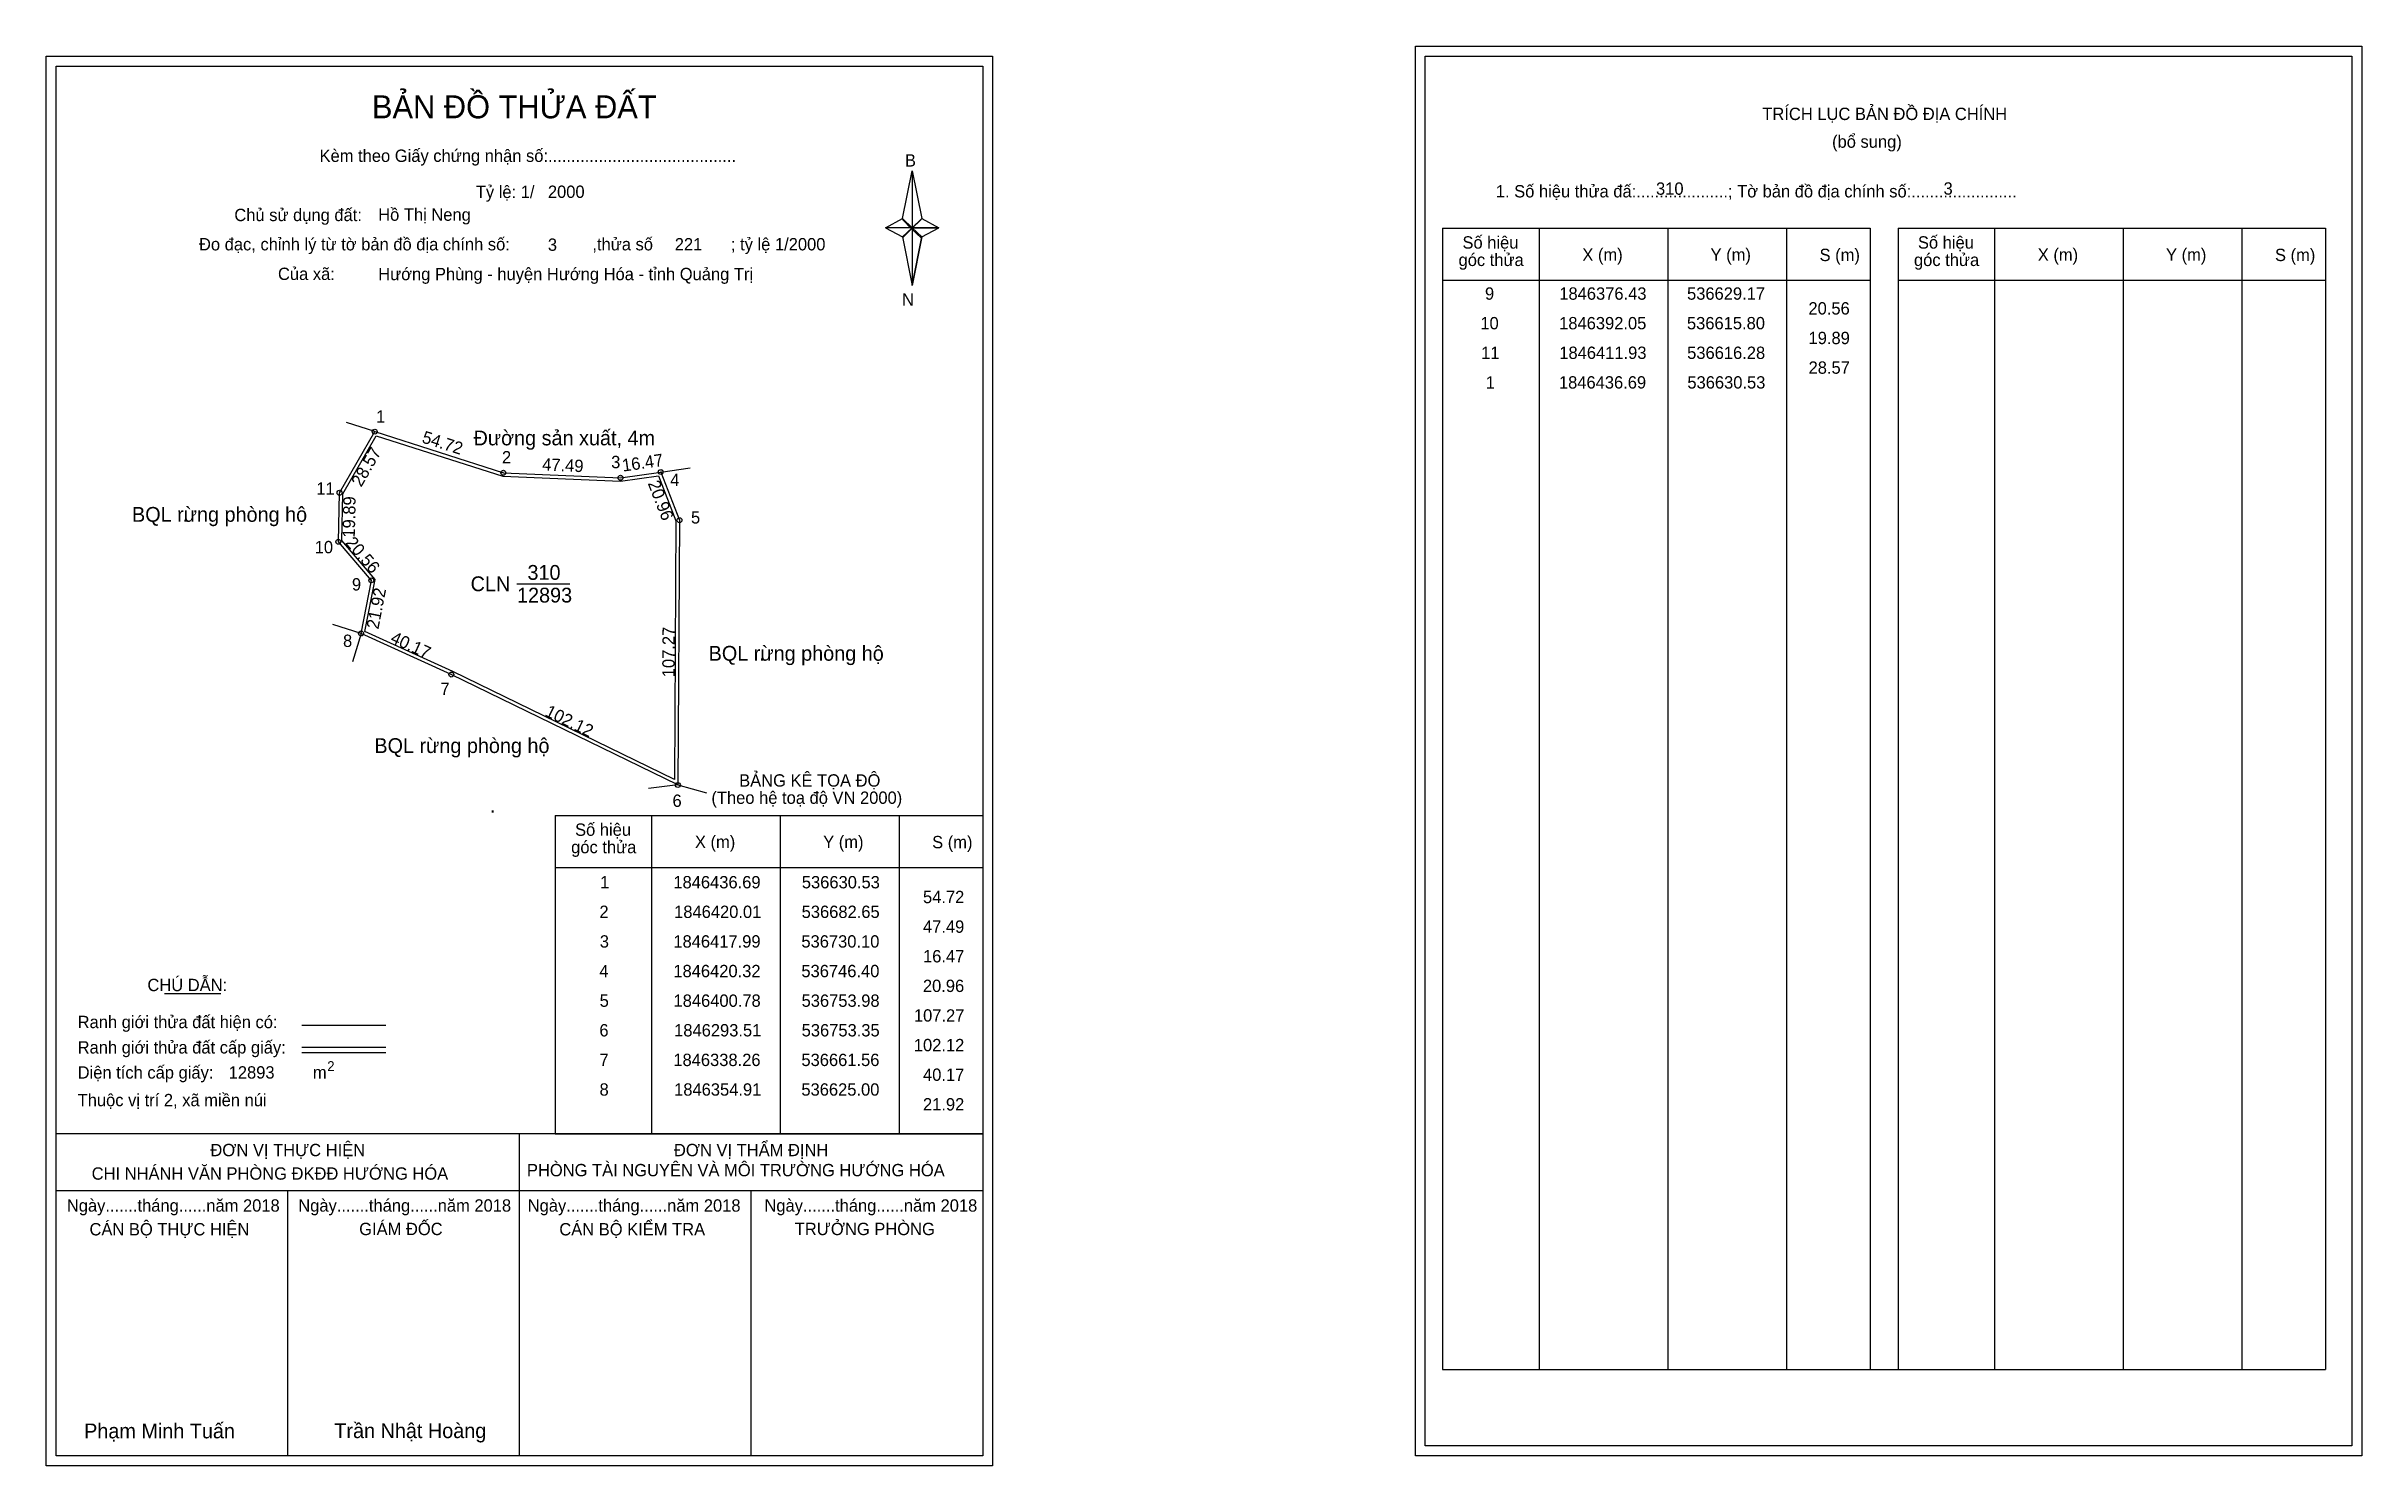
# Model space of a CAD drawing. Extents: x 536497 to 537436, y 1846018 to 1846593.
import ezdxf

# ---------------------------------------------------------------- set-up
doc = ezdxf.new("R2010")
doc.units = 0
for name, color, linetype in [('Level 1', 7, 'Continuous'), ('Level 10', 7, 'Continuous'), ('Level 11', 7, 'Continuous'), ('Level 13', 7, 'Continuous'), ('Level 27', 7, 'Continuous'), ('Level 3', 7, 'Continuous'), ('Level 36', 7, 'Continuous'), ('Level 49', 7, 'Continuous'), ('Level 53', 7, 'Continuous'), ('Level 55', 7, 'Continuous'), ('Level 6', 7, 'Continuous'), ('Level 60', 7, 'Continuous'), ('Level 63', 7, 'Continuous'), ('Level 9', 7, 'Continuous')]:
    doc.layers.add(name, color=color, linetype=linetype)

msp = doc.modelspace()

# ---------------------------------------------------------------- linework, layer by layer
at = {"layer": 'Level 1'}
for p, q in [((536501.48, 1846584.83), (536501.48, 1846584.83)), ((537056.13, 1846588.83), (537056.13, 1846588.83)), ((536844.33, 1846523.06), (536848.26, 1846542.34)), ((536848.26, 1846542.34), (536848.26, 1846519.29)), ((536848.26, 1846542.34), (536852.2, 1846523.06)), ((536837.44, 1846519.29), (536844.33, 1846523.06)), ((536844.33, 1846523.06), (536848.26, 1846519.29)), ((536847.97, 1846518.86), (536844.33, 1846522.62)), ((536848.26, 1846519.29), (536844.33, 1846515.61)), ((536847.97, 1846518.86), (536844.33, 1846515.17)), ((536844.33, 1846515.17), (536847.97, 1846518.86)), ((536844.33, 1846515.61), (536848.26, 1846495.89)), ((536851.9, 1846522.62), (536847.97, 1846518.86)), ((536847.97, 1846518.86), (536851.9, 1846522.62)), ((536851.9, 1846515.17), (536847.97, 1846518.86)), ((536852.2, 1846523.06), (536848.26, 1846519.29)), ((536848.26, 1846519.29), (536848.26, 1846495.89)), ((536848.26, 1846519.29), (536859.08, 1846519.29)), ((536848.26, 1846519.29), (536852.2, 1846515.61)), ((536852.2, 1846515.61), (536848.26, 1846495.89)), ((536852.2, 1846515.61), (536859.08, 1846519.29)), ((537063.19, 1846519.12), (537236.4, 1846519.12)), ((537102.37, 1846056.59), (537102.37, 1846519.12)), ((537154.52, 1846056.59), (537154.52, 1846519.12)), ((537202.46, 1846519.12), (537202.46, 1846056.59)), ((537236.4, 1846519.12), (537236.4, 1846056.59)), ((537247.71, 1846519.12), (537420.91, 1846519.12)), ((537286.89, 1846056.59), (537286.89, 1846519.12)), ((537339.03, 1846056.59), (537339.03, 1846519.12)), ((537386.98, 1846519.12), (537386.98, 1846056.59)), ((537420.91, 1846519.12), (537420.91, 1846056.59)), ((537063.19, 1846498.06), (537236.4, 1846498.06)), ((537247.71, 1846498.06), (537420.91, 1846498.06)), ((536703.67, 1846281.17), (536876.87, 1846281.17)), ((536742.85, 1846152.12), (536742.85, 1846281.17)), ((536794.99, 1846152.12), (536794.99, 1846281.17)), ((536842.94, 1846281.17), (536842.94, 1846152.12)), ((536703.67, 1846260.12), (536876.87, 1846260.12)), ((536545.32, 1846208.96), (536568.12, 1846208.96)), ((536601.05, 1846196.15), (536635.07, 1846196.15)), ((536601.05, 1846187.25), (536635.07, 1846187.25)), ((536601.05, 1846185.06), (536635.07, 1846185.06)), ((536715.14, 1846152.12), (536501.48, 1846152.12)), ((536876.87, 1846152.12), (536667.19, 1846152.12)), ((536689.18, 1846021.68), (536689.18, 1846152.12)), ((536703.67, 1846152.12), (536876.87, 1846152.12)), ((536876.88, 1846129.02), (536501.48, 1846129.02)), ((536595.33, 1846021.68), (536595.33, 1846129.02)), ((536783.03, 1846021.68), (536783.03, 1846129.02)), ((537063.19, 1846056.59), (537420.91, 1846056.59)), ((536876.87, 1846021.68), (536876.87, 1846021.68)), ((537431.53, 1846025.68), (537431.53, 1846025.68))]:
    msp.add_line(p, q, dxfattribs=at)
for points in [[(536844.33, 1846523.06), (536848.26, 1846542.34), (536848.26, 1846519.29)], [(536837.44, 1846519.29), (536844.33, 1846515.61), (536848.26, 1846519.29)], [(536848.26, 1846519.29), (536852.2, 1846523.06), (536859.08, 1846519.29)], [(536848.26, 1846519.29), (536848.26, 1846495.89), (536852.2, 1846515.61)]]:
    msp.add_lwpolyline(points, close=True, dxfattribs=at)
at = {"layer": 'Level 10'}
for p, q in [((536616.28, 1846411.93), (536630.53, 1846436.69)), ((536630.53, 1846436.69), (536682.65, 1846420.01)), ((536682.65, 1846420.01), (536730.1, 1846417.99)), ((536730.1, 1846417.99), (536746.4, 1846420.32)), ((536746.4, 1846420.32), (536753.98, 1846400.78)), ((536615.8, 1846392.05), (536616.28, 1846411.93)), ((536753.98, 1846400.78), (536753.35, 1846293.51)), ((536629.17, 1846376.43), (536615.8, 1846392.05)), ((536625, 1846354.91), (536629.17, 1846376.43)), ((536661.56, 1846338.26), (536625, 1846354.91)), ((536753.35, 1846293.51), (536661.56, 1846338.26))]:
    msp.add_line(p, q, dxfattribs=at)
msp.add_lwpolyline([(536631.18, 1846435.01), (536682.4, 1846418.62), (536730.17, 1846416.59), (536745.5, 1846418.78), (536752.58, 1846400.52), (536751.96, 1846295.74), (536662.16, 1846339.53), (536626.58, 1846355.73), (536630.67, 1846376.83), (536617.21, 1846392.55), (536617.67, 1846411.54)], close=True, dxfattribs=at)
at = {"layer": 'Level 11'}
for centre in [(536630.53, 1846436.69), (536630.53, 1846436.69), (536616.28, 1846411.93), (536682.65, 1846420.01), (536730.1, 1846417.99), (536746.4, 1846420.32), (536753.98, 1846400.78), (536615.8, 1846392.05), (536629.17, 1846376.43), (536625, 1846354.91), (536661.56, 1846338.26), (536753.35, 1846293.51)]:
    msp.add_circle(centre, 1, dxfattribs=at)
at = {"layer": 'Level 27'}
for p, q in [((536630.53, 1846436.69), (536619.1, 1846440.35)), ((536746.4, 1846420.32), (536758.28, 1846422.02)), ((536625, 1846354.91), (536613.58, 1846358.6)), ((536625, 1846354.91), (536621.53, 1846343.42)), ((536753.35, 1846293.51), (536741.44, 1846292.07)), ((536753.35, 1846293.51), (536764.92, 1846290.33))]:
    msp.add_line(p, q, dxfattribs=at)
at = {"layer": 'Level 3'}
for p, q in [((537063.19, 1846519.12), (537063.19, 1846056.59)), ((537247.71, 1846519.12), (537247.71, 1846056.59)), ((536703.67, 1846281.17), (536703.67, 1846152.12))]:
    msp.add_line(p, q, dxfattribs=at)
at = {"layer": 'Level 63'}
for points in [[(537052.13, 1846592.83), (537435.53, 1846592.83), (537435.53, 1846021.68), (537052.13, 1846021.68)], [(536497.48, 1846588.83), (536880.88, 1846588.83), (536880.88, 1846017.68), (536497.48, 1846017.68)], [(536501.48, 1846584.83), (536876.88, 1846584.83), (536876.88, 1846021.68), (536501.48, 1846021.68)], [(537056.13, 1846588.83), (537431.53, 1846588.83), (537431.53, 1846025.68), (537056.13, 1846025.68)]]:
    msp.add_lwpolyline(points, close=True, dxfattribs=at)
at = {"layer": 'Level 9'}
msp.add_line((536688.17, 1846375.04), (536709.63, 1846375.04), dxfattribs=at)

# ---------------------------------------------------------------- texts
at = {"layer": 'Level 1'}
for s, height, p in [('BẢN ĐỒ THỬA ĐẤT', 9.3313, (536629.41, 1846563.64)), ('TRÍCH LỤC BẢN ĐỒ ĐỊA CHÍNH', 5, (537192.71, 1846562.95)), ('(bổ sung)', 5, (537220.96, 1846551.71)), ('Kèm theo Giấy chứng nhận số:.........................................', 5, (536608.18, 1846545.98)), ('B', 5, (536845.35, 1846544.1)), ('1. Số hiệu thửa đấ:....................; Tờ bản đồ địa chính số:.......................', 5, (537084.74, 1846531.59)), ('Chủ sử dụng đất:', 5, (536573.66, 1846521.99)), ('Đo đạc, chỉnh lý từ tờ bản đồ địa chính số:                  ,thửa số                 ; tỷ lệ 1/2000', 5, (536559.34, 1846510.13)), ('Số hiệu', 5, (537071.22, 1846510.85)), ('Số hiệu', 5, (537255.74, 1846510.85)), ('góc thửa', 5, (537069.64, 1846503.79)), ('X (m)', 5, (537119.79, 1846505.9)), ('Y (m)', 5, (537171.74, 1846505.9)), ('S (m)', 5, (537215.9, 1846505.8)), ('góc thửa', 5, (537254.15, 1846503.79)), ('X (m)', 5, (537304.3, 1846505.9)), ('Y (m)', 5, (537356.26, 1846505.9)), ('S (m)', 5, (537400.41, 1846505.8)), ('Của xã:', 5, (536591.34, 1846498.13)), ('N', 5, (536844.15, 1846487.76)), ('(Theo hệ toạ độ VN 2000)', 5, (536766.93, 1846285.86)), ('BẢNG KÊ TỌA ĐỘ', 5, (536778.18, 1846292.84)), ('Số hiệu', 5, (536711.7, 1846272.91)), ('X (m)', 5, (536760.26, 1846267.96)), ('Y (m)', 5, (536812.22, 1846267.96)), ('S (m)', 5, (536856.37, 1846267.86)), ('góc thửa', 5, (536710.12, 1846265.85)), ('CHÚ DẪN:', 5, (536538.44, 1846209.97)), ('Ranh giới thửa đất hiện có:', 5, (536510.18, 1846194.97)), ('Ranh giới thửa đất cấp giấy:', 5, (536510.18, 1846184.69)), ('Diện tích cấp giấy:', 5, (536510.18, 1846174.53)), ('m', 5, (536605.49, 1846174.57)), ('2', 4, (536611.28, 1846177.59)), ('Thuộc vị trí 2, xã miền núi', 5, (536510.18, 1846163.33)), ('ĐƠN VỊ THẨM ĐỊNH', 5, (536751.75, 1846143.09)), ('ĐƠN VỊ THỰC HIỆN', 5, (536563.95, 1846143.09)), ('PHÒNG TÀI NGUYÊN VÀ MÔI TRƯỜNG HƯỚNG HÓA', 5, (536692.2, 1846134.95)), ('CHI NHÁNH VĂN PHÒNG ĐKĐĐ HƯỚNG HÓA', 5, (536515.86, 1846133.57)), ('Ngày.......tháng......năm 2018', 5, (536505.81, 1846120.62)), ('Ngày.......tháng......năm 2018', 5, (536599.56, 1846120.62)), ('Ngày.......tháng......năm 2018', 5, (536692.51, 1846120.62)), ('Ngày.......tháng......năm 2018', 5, (536788.42, 1846120.62)), ('CÁN BỘ THỰC HIỆN', 5, (536514.98, 1846110.99)), ('GIÁM ĐỐC', 5, (536624.24, 1846111.11)), ('CÁN BỘ KIỂM TRA', 5, (536705.32, 1846110.99)), ('TRƯỞNG PHÒNG', 5, (536800.7, 1846111.11)), ('Phạm Minh Tuấn', 6, (536512.8, 1846028.76)), ('Trần Nhật Hoàng', 6, (536614.18, 1846028.86))]:
    msp.add_text(s, height=height, dxfattribs=at).set_placement(p)
at = {"layer": 'Level 11'}
msp.add_text('Tỷ lệ: 1/', height=5, dxfattribs=at).set_placement((536671.49, 1846531.35))
at = {"layer": 'Level 13'}
for s, p in [('CLN', (536669.38, 1846372.04)), ('310', (536692.41, 1846376.64)), ('12893', (536688.19, 1846367.44))]:
    msp.add_text(s, height=6, dxfattribs=at).set_placement(p)
at = {"layer": 'Level 36'}
for p in [(536552.68, 1846400.15), (536786.29, 1846343.86), (536677.18, 1846282.32)]:
    msp.add_text('.', height=6, dxfattribs=at).set_placement(p)
at = {"layer": 'Level 49'}
for s, rotation, p in [('54.72', 342.25373, (536649.31, 1846432.36)), ('28.57', 60.0785, (536625.06, 1846413.96)), ('47.49', 357.56233, (536698.3, 1846420.95)), ('16.47', 8.13502, (536731.12, 1846420.47)), ('20.96', 291.20238, (536741.08, 1846415.78)), ('19.89', 88.61687, (536622.44, 1846393.68)), ('20.56', 310.562, (536618.39, 1846391.49)), ('21.92', 79.03352, (536632.01, 1846356.41)), ('107.27', 89.6635, (536752.01, 1846337.16)), ('40.17', 335.51473, (536636.53, 1846351.42)), ('102.12', 334.00957, (536699.16, 1846321.71))]:
    msp.add_text(s, height=5, rotation=rotation, dxfattribs=at).set_placement(p)
at = {"layer": 'Level 53'}
for s, p in [('9', (537080.34, 1846490.14)), ('1846376.43', (537110.45, 1846490.14)), ('536629.17', (537162.2, 1846490.14)), ('20.56', (537211.39, 1846484.14)), ('10', (537078.47, 1846478.14)), ('1846392.05', (537110.39, 1846478.14)), ('536615.80', (537162.17, 1846478.14)), ('11', (537078.79, 1846466.14)), ('1846411.93', (537110.45, 1846466.14)), ('536616.28', (537162.25, 1846466.14)), ('19.89', (537211.43, 1846472.14)), ('1', (537080.64, 1846454.14)), ('1846436.69', (537110.3, 1846454.14)), ('536630.53', (537162.34, 1846454.14)), ('28.57', (537211.44, 1846460.14)), ('1', (536721.87, 1846251.62)), ('1846436.69', (536751.53, 1846251.62)), ('536630.53', (536803.57, 1846251.62)), ('2', (536721.57, 1846239.62)), ('1846420.01', (536751.83, 1846239.62)), ('536682.65', (536803.5, 1846239.62)), ('54.72', (536852.65, 1846245.62)), ('47.49', (536852.65, 1846233.62)), ('3', (536721.72, 1846227.62)), ('1846417.99', (536751.53, 1846227.62)), ('536730.10', (536803.39, 1846227.62)), ('16.47', (536852.67, 1846221.62)), ('4', (536721.54, 1846215.62)), ('1846420.32', (536751.53, 1846215.62)), ('536746.40', (536803.39, 1846215.62)), ('5', (536721.66, 1846203.62)), ('1846400.78', (536751.59, 1846203.62)), ('536753.98', (536803.47, 1846203.62)), ('20.96', (536852.62, 1846209.62)), ('6', (536721.55, 1846191.62)), ('1846293.51', (536751.83, 1846191.62)), ('536753.35', (536803.5, 1846191.62)), ('107.27', (536848.98, 1846197.62)), ('102.12', (536848.95, 1846185.62)), ('7', (536721.58, 1846179.62)), ('1846338.26', (536751.52, 1846179.62)), ('536661.56', (536803.4, 1846179.62)), ('40.17', (536852.67, 1846173.62)), ('8', (536721.62, 1846167.62)), ('1846354.91', (536751.83, 1846167.62)), ('536625.00', (536803.39, 1846167.62)), ('21.92', (536852.65, 1846161.62))]:
    msp.add_text(s, height=5, dxfattribs=at).set_placement(p)
at = {"layer": 'Level 55'}
for s, height, p in [('1', 0.8, (536630.31, 1846436.69)), ('0', 0.22, (536630.45, 1846436.47)), ('0', 0.22, (536630.45, 1846436.47)), ('0', 0.22, (536630.45, 1846436.47)), ('11', 0.8, (536615.76, 1846411.93)), ('2', 0.8, (536682.38, 1846420.01)), ('0', 0.22, (536682.57, 1846419.79)), ('3', 0.8, (536729.85, 1846417.99)), ('0', 0.22, (536730.02, 1846417.77)), ('4', 0.8, (536746.12, 1846420.32)), ('0', 0.22, (536746.32, 1846420.1)), ('0', 0.22, (536746.32, 1846420.1)), ('0', 0.22, (536616.2, 1846411.71)), ('0', 0.22, (536616.2, 1846411.71)), ('5', 0.8, (536753.72, 1846400.78)), ('0', 0.22, (536753.9, 1846400.56)), ('10', 0.8, (536615.23, 1846392.05)), ('0', 0.22, (536615.72, 1846391.83)), ('0', 0.22, (536615.72, 1846391.83)), ('9', 0.8, (536628.9, 1846376.43)), ('0', 0.22, (536629.09, 1846376.21)), ('0', 0.22, (536629.09, 1846376.21)), ('8', 0.8, (536624.74, 1846354.91)), ('0', 0.22, (536624.92, 1846354.69)), ('0', 0.22, (536624.92, 1846354.69)), ('0', 0.22, (536624.92, 1846354.69)), ('0', 0.22, (536624.92, 1846354.69)), ('7', 0.8, (536661.29, 1846338.26)), ('0', 0.22, (536661.48, 1846338.04)), ('0', 0.22, (536661.48, 1846338.04)), ('6', 0.8, (536753.08, 1846293.51)), ('0', 0.22, (536753.27, 1846293.29)), ('0', 0.22, (536753.27, 1846293.29)), ('0', 0.22, (536753.27, 1846293.29))]:
    msp.add_text(s, height=height, dxfattribs=at).set_placement(p)
at = {"layer": 'Level 6'}
for s, p in [('2000', (536700.69, 1846531.39)), ('310', (537149.64, 1846532.67)), ('3', (537266.13, 1846532.71)), ('Hồ Thị Neng', (536631.93, 1846522.13)), ('3', (536700.68, 1846509.95)), ('221', (536752.09, 1846510.11)), ('Hướng Phùng - huyện Hướng Hóa - tỉnh Quảng Trị', (536631.95, 1846498.05)), ('12893', (536571.36, 1846174.54))]:
    msp.add_text(s, height=5, dxfattribs=at).set_placement(p)
at = {"layer": 'Level 60'}
for s, p in [('Đường sản xuất, 4m', (536670.57, 1846431.13)), ('BQL rừng phòng hộ', (536532.2, 1846400.15)), ('BQL rừng phòng hộ', (536765.82, 1846343.86)), ('BQL rừng phòng hộ', (536630.39, 1846306.46))]:
    msp.add_text(s, height=6, dxfattribs=at).set_placement(p)
at = {"layer": 'Level 9'}
for s, p in [('1', (536631.09, 1846440.29)), ('2', (536682.08, 1846423.81)), ('3', (536726.33, 1846421.88)), ('11', (536606.88, 1846411.16)), ('4', (536750.21, 1846414.59)), ('5', (536758.67, 1846399.44)), ('10', (536606.21, 1846387.4)), ('9', (536621.29, 1846372.3)), ('8', (536617.69, 1846349.44)), ('7', (536657.15, 1846329.97)), ('6', (536751.17, 1846284.63))]:
    msp.add_text(s, height=5, dxfattribs=at).set_placement(p)

doc.saveas('drawing.dxf')
